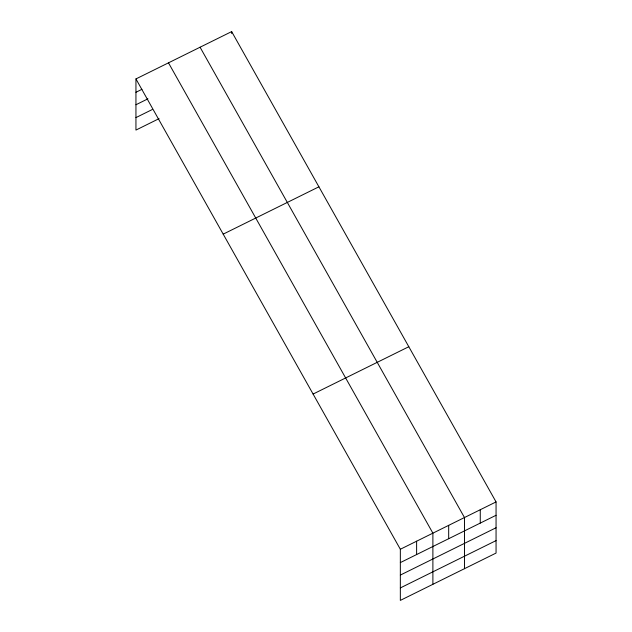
<?xml version="1.0" encoding="UTF-8"?>
<svg xmlns="http://www.w3.org/2000/svg" width="632" height="632" viewBox="0 0 632 632"><rect width="100%" height="100%" fill="white"/><g stroke="black" fill="none" stroke-linecap="round" stroke-linejoin="round"><path stroke-width="0.95" d="M135.943 78.929L231.66 31.6L496.057 501.927L496.057 553.071L400.34 600.4L400.34 549.255L135.943 78.929L135.943 130.074L159.066 118.634M135.943 92.28L141.939 89.317M135.943 104.754L147.935 98.821M135.943 117.599L152.217 109.557M223.199 234.14L318.907 186.811M313.093 394.052L408.801 346.723M400.34 549.255L496.057 501.927M400.34 562.606L496.057 515.285M400.34 575.081L496.057 527.752M400.34 587.926L496.057 540.605M200.067 47.218L464.473 517.545L464.473 568.689M168.483 62.837L432.888 533.163L432.888 584.308M480.265 509.74L480.265 523.091M448.681 525.358L448.681 538.709M416.614 541.213L416.614 554.564M231.66 31.6L231.66 33.504"/></g></svg>
